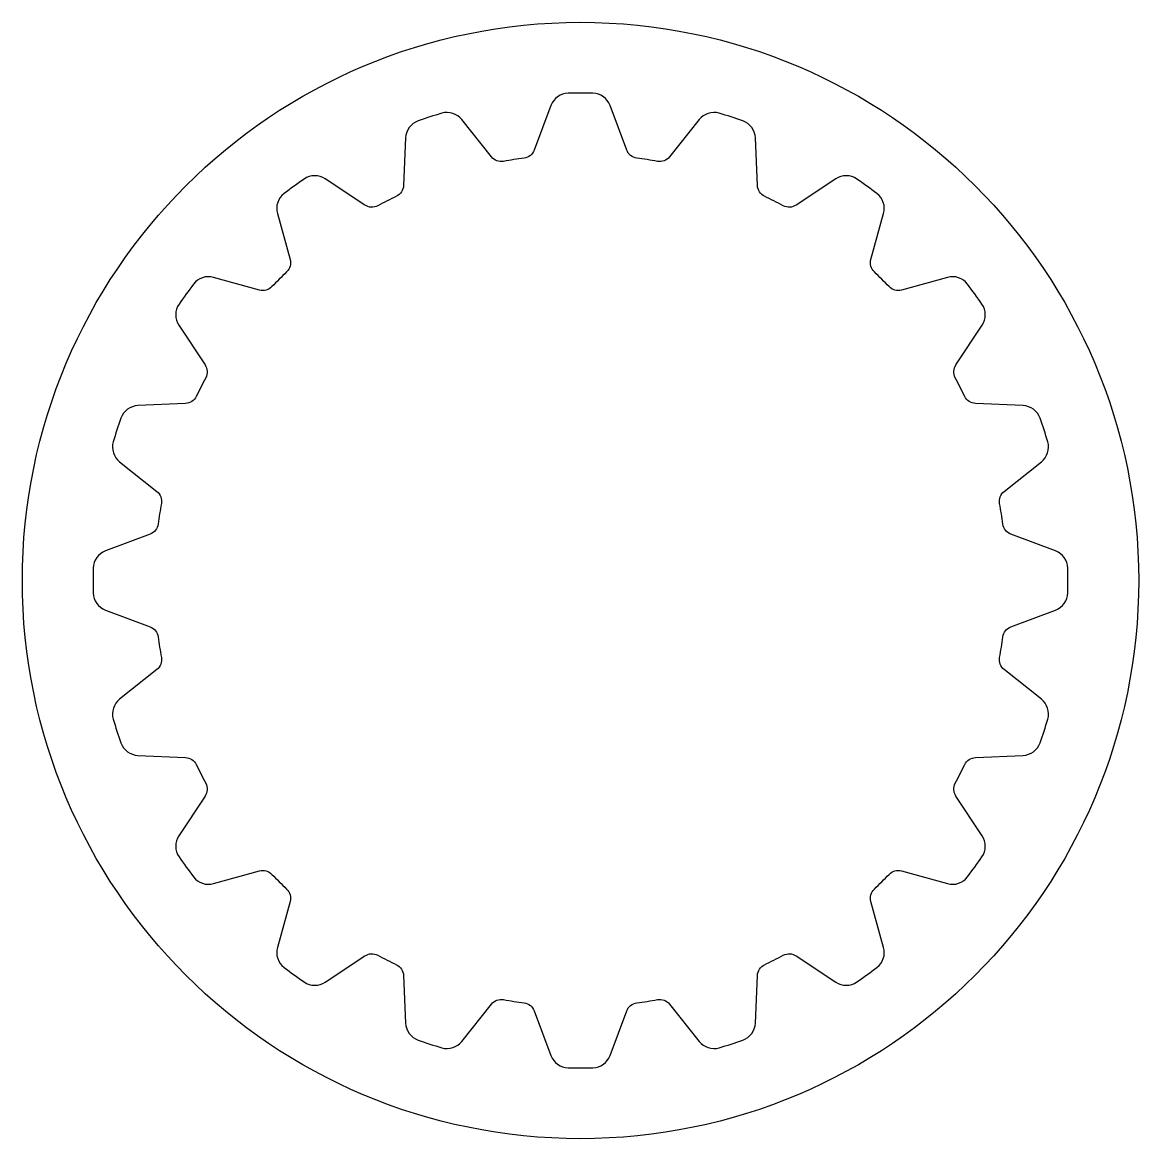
# Model space of a CAD drawing. Header units: millimetres. Extents: x -21 to 14.5, y 62.2 to 97.7.
import ezdxf

# ---------------------------------------------------------------- set-up
doc = ezdxf.new("R2010")
doc.units = ezdxf.units.MM
doc.layers.get('0').update_dxf_attribs({"linetype": 'CONTINUOUS'})

msp = doc.modelspace()

# ---------------------------------------------------------------- linework, layer by layer
msp.add_lwpolyline([(-5, 93.431, 0.01223), (-5.655, 93.327, -0.276861), (-6.04, 93.472), (-6.982, 94.656, 0.305955), (-7.623, 94.858, 0.012681), (-8.371, 94.615, 0.305955), (-8.77, 94.076), (-8.836, 92.563, -0.276861), (-9.063, 92.22, 0.01223), (-9.653, 91.919, -0.276861), (-10.065, 91.937), (-11.327, 92.773, 0.305955), (-11.998, 92.767, 0.012681), (-12.634, 92.305, 0.305955), (-12.848, 91.668), (-12.443, 90.209, -0.276861), (-12.553, 89.813, 0.01223), (-13.021, 89.344, -0.276861), (-13.418, 89.234), (-14.877, 89.639, 0.305955), (-15.513, 89.426, 0.012681), (-15.975, 88.79, 0.305955), (-15.981, 88.118), (-15.146, 86.856, -0.276861), (-15.128, 86.445, 0.01223), (-15.428, 85.854, -0.276861), (-15.772, 85.628), (-17.284, 85.562, 0.305955), (-17.824, 85.162, 0.012681), (-18.067, 84.414, 0.305955), (-17.865, 83.774), (-16.68, 82.832, -0.276861), (-16.536, 82.446, 0.01223), (-16.64, 81.792, -0.276861), (-16.896, 81.47), (-18.314, 80.94, 0.305955), (-18.704, 80.393, 0.012681), (-18.704, 79.607, 0.305955), (-18.314, 79.06), (-16.896, 78.53, -0.276861), (-16.64, 78.208, 0.01223), (-16.536, 77.554, -0.276861), (-16.68, 77.168), (-17.865, 76.226, 0.305955), (-18.067, 75.586, 0.012681), (-17.824, 74.838, 0.305955), (-17.284, 74.438), (-15.772, 74.372, -0.276861), (-15.428, 74.146, 0.01223), (-15.128, 73.555, -0.276861), (-15.146, 73.144), (-15.981, 71.882, 0.305955), (-15.975, 71.21, 0.012681), (-15.513, 70.574, 0.305955), (-14.877, 70.361), (-13.418, 70.766, -0.276861), (-13.021, 70.656, 0.01223), (-12.553, 70.187, -0.276861), (-12.443, 69.791), (-12.848, 68.332, 0.305955), (-12.634, 67.695, 0.012681), (-11.998, 67.233, 0.305955), (-11.327, 67.227), (-10.065, 68.063, -0.276861), (-9.653, 68.081, 0.01223), (-9.063, 67.78, -0.276861), (-8.836, 67.437), (-8.77, 65.924, 0.305955), (-8.371, 65.385, 0.012681), (-7.623, 65.142, 0.305955), (-6.982, 65.344), (-6.04, 66.528, -0.276861), (-5.655, 66.673, 0.01223), (-5, 66.569, -0.276861), (-4.678, 66.313), (-4.148, 64.895, 0.305955), (-3.602, 64.505, 0.012681), (-2.815, 64.505, 0.305955), (-2.269, 64.895), (-1.739, 66.313, -0.276861), (-1.417, 66.569, 0.01223), (-0.762, 66.673, -0.276861), (-0.377, 66.528), (0.565, 65.344, 0.305955), (1.206, 65.142, 0.012681), (1.954, 65.385, 0.305955), (2.353, 65.924), (2.419, 67.437, -0.276861), (2.646, 67.78, 0.01223), (3.237, 68.081, -0.276861), (3.648, 68.063), (4.91, 67.227, 0.305955), (5.581, 67.233, 0.012681), (6.217, 67.695, 0.305955), (6.431, 68.332), (6.026, 69.791, -0.276861), (6.136, 70.187, 0.01223), (6.604, 70.656, -0.276861), (7.001, 70.766), (8.46, 70.361, 0.305955), (9.096, 70.574, 0.012681), (9.558, 71.21, 0.305955), (9.564, 71.882), (8.729, 73.144, -0.276861), (8.711, 73.555, 0.01223), (9.011, 74.146, -0.276861), (9.355, 74.372), (10.867, 74.438, 0.305955), (11.407, 74.838, 0.012681), (11.65, 75.586, 0.305955), (11.448, 76.226), (10.263, 77.168, -0.276861), (10.119, 77.554, 0.01223), (10.223, 78.208, -0.276861), (10.479, 78.53), (11.897, 79.06, 0.305955), (12.287, 79.607, 0.012681), (12.287, 80.393, 0.305955), (11.897, 80.94), (10.479, 81.47, -0.276861), (10.223, 81.792, 0.01223), (10.119, 82.446, -0.276861), (10.263, 82.832), (11.448, 83.774, 0.305955), (11.65, 84.414, 0.012681), (11.407, 85.162, 0.305955), (10.867, 85.562), (9.355, 85.628, -0.276861), (9.011, 85.854, 0.01223), (8.711, 86.445, -0.276861), (8.729, 86.856), (9.564, 88.118, 0.305955), (9.558, 88.79, 0.012681), (9.096, 89.426, 0.305955), (8.46, 89.639), (7.001, 89.234, -0.276861), (6.604, 89.344, 0.01223), (6.136, 89.813, -0.276861), (6.026, 90.209), (6.431, 91.668, 0.305955), (6.217, 92.305, 0.012681), (5.581, 92.767, 0.305955), (4.91, 92.773), (3.648, 91.937, -0.276861), (3.237, 91.919, 0.01223), (2.646, 92.22, -0.276861), (2.419, 92.563), (2.353, 94.076, 0.305955), (1.954, 94.615, 0.012681), (1.206, 94.858, 0.305955), (0.565, 94.656), (-0.377, 93.472, -0.276861), (-0.762, 93.327, 0.01223), (-1.417, 93.431, -0.276861), (-1.739, 93.687), (-2.269, 95.105, 0.305955), (-2.815, 95.495, 0.012681), (-3.602, 95.495, 0.305955), (-4.148, 95.105), (-4.678, 93.687, -0.276861)], format="xyb", close=True)
msp.add_circle((-3.208, 80), 17.75)

doc.saveas('drawing.dxf')
